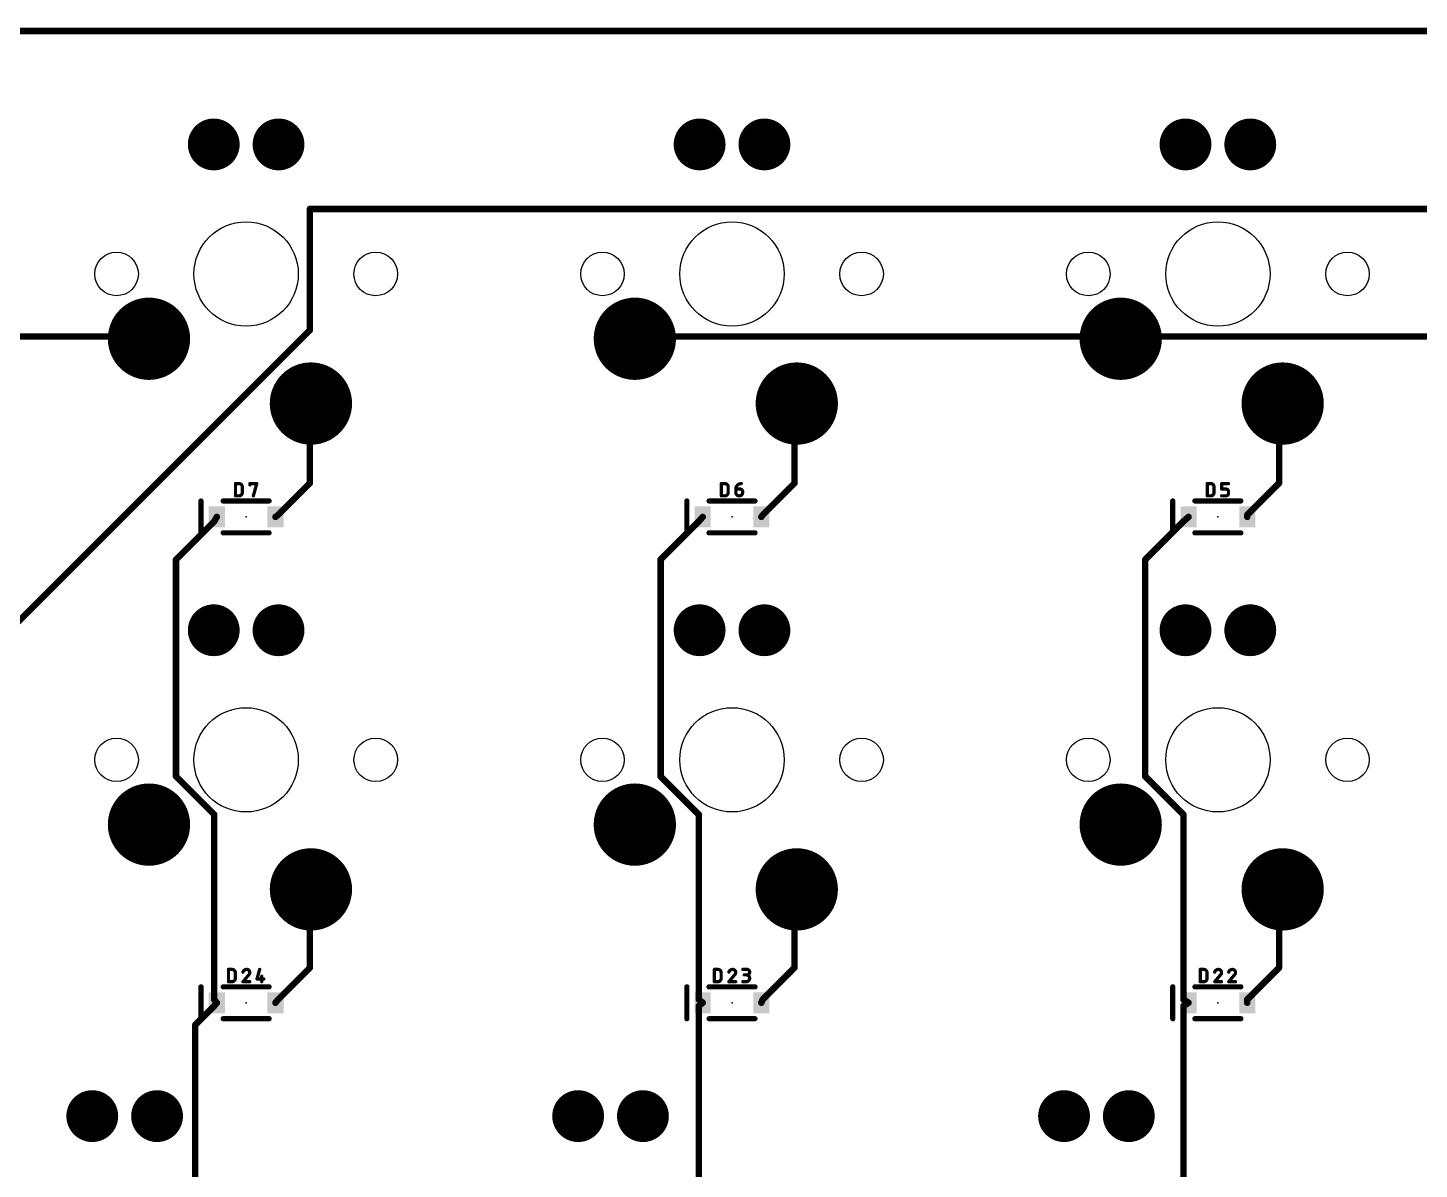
# Model space of a CAD drawing. Extents: x -10 to 314, y -10 to 86.
# Drawn here: x 181.9 to 236.5, y 41.1 to 85.9 of the extents above; entities that cross this region are included whole.
import ezdxf

# ---------------------------------------------------------------- set-up
doc = ezdxf.new("R2010")
doc.units = 0
for name, color, linetype in [('1', 12, 'CONTINUOUS'), ('17', 110, 'CONTINUOUS'), ('20', 31, 'CONTINUOUS'), ('21', 253, 'CONTINUOUS'), ('23', 53, 'CONTINUOUS'), ('25', 253, 'CONTINUOUS')]:
    doc.layers.add(name, color=color, linetype=linetype)

# ---------------------------------------------------------------- blocks, each defined once
blk = doc.blocks.new('RECT')
blk.add_solid([(-0.5, -0.5), (0.5, -0.5), (-0.5, 0.5), (0.5, 0.5)])
blk = doc.blocks.new('ROUNDP')
at = {"const_width": 0.5}
blk.add_lwpolyline([(0, -0.25, 1), (0, 0.25, 1), (0, -0.25)], format="xyb", dxfattribs=at)

msp = doc.modelspace()

# ---------------------------------------------------------------- linework, layer by layer
at = {"layer": '1', "const_width": 0.254}
for points in [[(-4.7625, 85.725), (309.5625, 85.725)], [(193, 78.75), (252.25, 78.75)], [(193, 74), (193, 78.75)], [(186.5, 73.75), (167.75, 73.75)], [(177.75, 58.75), (193, 74)], [(186.5, 73.75), (186.69, 73.66)], [(205.75, 73.75), (205.74, 73.66)], [(205.75, 73.75), (224.75, 73.75)], [(224.75, 73.75), (224.79, 73.66)], [(225, 73.75), (224.79, 73.66)], [(243.75, 73.75), (225, 73.75)], [(193, 71), (193.04, 71.12)], [(193, 71), (193, 68)], [(212, 71), (212.09, 71.12)], [(212, 71), (212, 68)], [(231, 71), (231.14, 71.12)], [(231, 71), (231, 68)], [(193, 68), (191.75, 66.75)], [(212, 68), (210.75, 66.75)], [(231, 68), (229.75, 66.75)], [(187.75, 65), (189.25, 66.5)], [(189.25, 66.5), (189.35, 66.675)], [(191.75, 66.75), (191.65, 66.675)], [(206.75, 65), (208.25, 66.5)], [(208.25, 66.5), (208.4, 66.675)], [(210.75, 66.75), (210.7, 66.675)], [(225.75, 65), (227.25, 66.5)], [(227.25, 66.5), (227.45, 66.675)], [(229.75, 66.75), (229.75, 66.675)], [(187.75, 56.5), (187.75, 65)], [(206.75, 56.5), (206.75, 65)], [(225.75, 56.5), (225.75, 65)], [(189.25, 55), (187.75, 56.5)], [(208.25, 55), (206.75, 56.5)], [(227.25, 55), (225.75, 56.5)], [(189.25, 47.75), (189.25, 55)], [(208.25, 47.75), (208.25, 55)], [(227.25, 47.75), (227.25, 55)], [(193, 52), (193.04, 52.07)], [(193, 52), (193, 49)], [(212, 52), (212.09, 52.07)], [(212, 52), (212, 49)], [(231, 52), (231.14, 52.07)], [(231, 52), (231, 49)], [(193, 49), (191.75, 47.75)], [(212, 49), (210.75, 47.75)], [(231, 49), (229.75, 47.75)], [(188.5, 46.75), (189.25, 47.5)], [(189.25, 47.75), (189.35, 47.625)], [(189.25, 47.5), (189.35, 47.625)], [(191.75, 47.75), (191.65, 47.625)], [(208.25, 47.75), (208.4, 47.625)], [(208.25, 47.5), (208.4, 47.625)], [(208.25, 47.5), (208.25, 38)], [(210.75, 47.75), (210.7, 47.625)], [(227.25, 47.75), (227.45, 47.625)], [(227.25, 47.5), (227.45, 47.625)], [(227.25, 47.5), (227.25, 38)], [(229.75, 47.75), (229.75, 47.625)], [(188.5, 37.25), (188.5, 46.75)]]:
    msp.add_lwpolyline(points, dxfattribs=at)
at = {"layer": '1', "const_width": 0.127}
for points in [[(193, 78.8135, 1), (193, 78.6865)], [(193.0635, 78.75, 1), (192.9365, 78.75)], [(186.5272, 73.8074, 1), (186.4728, 73.6926)], [(186.5, 73.6865, 1), (186.5, 73.8135)], [(186.6628, 73.6026, 1), (186.7172, 73.7174)], [(192.9365, 74, 1), (193.0635, 74)], [(193.0449, 73.9551, 1), (192.9551, 74.0449)], [(205.6769, 73.667, 1), (205.8031, 73.653)], [(205.75, 73.8135, 1), (205.75, 73.6865)], [(205.8131, 73.743, 1), (205.6869, 73.757)], [(224.808, 73.7758, 1), (224.692, 73.7242)], [(224.765, 73.7184, 1), (224.815, 73.6016)], [(224.732, 73.6342, 1), (224.848, 73.6858)], [(224.75, 73.6865, 1), (224.75, 73.8135)], [(225, 73.8135, 1), (225, 73.6865)], [(225.025, 73.6916, 1), (224.975, 73.8084)], [(193.0635, 71, 1), (192.9365, 71)], [(192.9398, 71.0201, 1), (193.0602, 70.9799)], [(193.1002, 71.0999, 1), (192.9798, 71.1401)], [(212.0635, 71, 1), (211.9365, 71)], [(211.9492, 71.0381, 1), (212.0508, 70.9619)], [(212.1408, 71.0819, 1), (212.0392, 71.1581)], [(231.0635, 71, 1), (230.9365, 71)], [(230.9587, 71.0482, 1), (231.0413, 70.9518)], [(231.1813, 71.0718, 1), (231.0987, 71.1682)], [(192.9365, 68, 1), (193.0635, 68)], [(193.0449, 67.9551, 1), (192.9551, 68.0449)], [(211.9365, 68, 1), (212.0635, 68)], [(212.0449, 67.9551, 1), (211.9551, 68.0449)], [(230.9365, 68, 1), (231.0635, 68)], [(231.0449, 67.9551, 1), (230.9551, 68.0449)], [(189.1949, 66.5315, 1), (189.3051, 66.4685)], [(189.2949, 66.4551, 1), (189.2051, 66.5449)], [(189.4051, 66.6435, 1), (189.2949, 66.7065)], [(191.6119, 66.7258, 1), (191.6881, 66.6242)], [(191.7051, 66.7949, 1), (191.7949, 66.7051)], [(191.7881, 66.6992, 1), (191.7119, 66.8008)], [(208.2018, 66.5413, 1), (208.2982, 66.4587)], [(208.2949, 66.4551, 1), (208.2051, 66.5449)], [(208.4482, 66.6337, 1), (208.3518, 66.7163)], [(210.6472, 66.7102, 1), (210.7528, 66.6398)], [(210.7051, 66.7949, 1), (210.7949, 66.7051)], [(210.8028, 66.7148, 1), (210.6972, 66.7852)], [(227.2082, 66.5478, 1), (227.2918, 66.4522)], [(227.2949, 66.4551, 1), (227.2051, 66.5449)], [(227.4918, 66.6272, 1), (227.4082, 66.7228)], [(229.8135, 66.75, 1), (229.6865, 66.75)], [(229.7051, 66.7949, 1), (229.7949, 66.7051)], [(229.6865, 66.675, 1), (229.8135, 66.675)], [(187.8135, 65, 1), (187.6865, 65)], [(187.7051, 65.0449, 1), (187.7949, 64.9551)], [(206.8135, 65, 1), (206.6865, 65)], [(206.7051, 65.0449, 1), (206.7949, 64.9551)], [(225.8135, 65, 1), (225.6865, 65)], [(225.7051, 65.0449, 1), (225.7949, 64.9551)], [(187.7949, 56.5449, 1), (187.7051, 56.4551)], [(187.6865, 56.5, 1), (187.8135, 56.5)], [(206.7949, 56.5449, 1), (206.7051, 56.4551)], [(206.6865, 56.5, 1), (206.8135, 56.5)], [(225.7949, 56.5449, 1), (225.7051, 56.4551)], [(225.6865, 56.5, 1), (225.8135, 56.5)], [(189.3135, 55, 1), (189.1865, 55)], [(189.2051, 54.9551, 1), (189.2949, 55.0449)], [(208.3135, 55, 1), (208.1865, 55)], [(208.2051, 54.9551, 1), (208.2949, 55.0449)], [(227.3135, 55, 1), (227.1865, 55)], [(227.2051, 54.9551, 1), (227.2949, 55.0449)], [(193.0635, 52, 1), (192.9365, 52)], [(192.9449, 52.0315, 1), (193.0551, 51.9685)], [(193.0951, 52.0385, 1), (192.9849, 52.1015)], [(212.0635, 52, 1), (211.9365, 52)], [(211.961, 52.0501, 1), (212.039, 51.9499)], [(212.129, 52.0199, 1), (212.051, 52.1201)], [(231.0635, 52, 1), (230.9365, 52)], [(230.9716, 52.0568, 1), (231.0284, 51.9432)], [(231.1684, 52.0132, 1), (231.1116, 52.1268)], [(193.0449, 48.9551, 1), (192.9551, 49.0449)], [(212.0449, 48.9551, 1), (211.9551, 49.0449)], [(231.0449, 48.9551, 1), (230.9551, 49.0449)], [(192.9365, 49, 1), (193.0635, 49)], [(211.9365, 49, 1), (212.0635, 49)], [(230.9365, 49, 1), (231.0635, 49)], [(189.2996, 47.7897, 1), (189.2004, 47.7103)], [(189.1865, 47.75, 1), (189.3135, 47.75)], [(189.2004, 47.5397, 1), (189.2996, 47.4603)], [(189.2949, 47.4551, 1), (189.2051, 47.5449)], [(189.3996, 47.5853, 1), (189.3004, 47.6647)], [(189.3004, 47.5853, 1), (189.3996, 47.6647)], [(191.6004, 47.6647, 1), (191.6996, 47.5853)], [(191.7051, 47.7949, 1), (191.7949, 47.7051)], [(191.7996, 47.7103, 1), (191.7004, 47.7897)], [(208.2907, 47.7988, 1), (208.2093, 47.7012)], [(208.1865, 47.75, 1), (208.3135, 47.75)], [(208.3135, 47.5, 1), (208.1865, 47.5)], [(208.2093, 47.5488, 1), (208.2907, 47.4512)], [(208.4407, 47.5762, 1), (208.3593, 47.6738)], [(208.3593, 47.5762, 1), (208.4407, 47.6738)], [(210.641, 47.6486, 1), (210.759, 47.6014)], [(210.7051, 47.7949, 1), (210.7949, 47.7051)], [(210.809, 47.7264, 1), (210.691, 47.7736)], [(227.2837, 47.8038, 1), (227.2163, 47.6962)], [(227.1865, 47.75, 1), (227.3135, 47.75)], [(227.3135, 47.5, 1), (227.1865, 47.5)], [(227.2163, 47.5538, 1), (227.2837, 47.4462)], [(227.4837, 47.5712, 1), (227.4163, 47.6788)], [(227.4163, 47.5712, 1), (227.4837, 47.6788)], [(229.8135, 47.75, 1), (229.6865, 47.75)], [(229.7051, 47.7949, 1), (229.7949, 47.7051)], [(229.6865, 47.625, 1), (229.8135, 47.625)], [(188.5635, 46.75, 1), (188.4365, 46.75)], [(188.4551, 46.7949, 1), (188.5449, 46.7051)]]:
    msp.add_lwpolyline(points, format="xyb", dxfattribs=at)
at = {"layer": '20', "const_width": 0.1524}
msp.add_lwpolyline([(309.5625, 85.725), (-4.7625, 85.725)], dxfattribs=at)
at = {"layer": '20'}
for centre, radius in [((190.5, 76.2), 2.0447), ((209.55, 76.2), 2.0447), ((228.6, 76.2), 2.0447), ((185.42, 76.2), 0.8534), ((195.58, 76.2), 0.8534), ((204.47, 76.2), 0.8534), ((214.63, 76.2), 0.8534), ((223.52, 76.2), 0.8534), ((233.68, 76.2), 0.8534), ((190.5, 57.15), 2.0447), ((209.55, 57.15), 2.0447), ((228.6, 57.15), 2.0447), ((185.42, 57.15), 0.8534), ((195.58, 57.15), 0.8534), ((204.47, 57.15), 0.8534), ((214.63, 57.15), 0.8534), ((223.52, 57.15), 0.8534), ((233.68, 57.15), 0.8534)]:
    msp.add_circle(centre, radius, dxfattribs=at)
at = {"layer": '21', "const_width": 0.2032}
for points in [[(188.73, 67.3), (188.73, 66.05)], [(189.6, 67.3), (191.4, 67.3)], [(207.78, 67.3), (207.78, 66.05)], [(208.65, 67.3), (210.45, 67.3)], [(226.83, 67.3), (226.83, 66.05)], [(227.7, 67.3), (229.5, 67.3)], [(189.6, 66.05), (191.4, 66.05)], [(208.65, 66.05), (210.45, 66.05)], [(227.7, 66.05), (229.5, 66.05)], [(188.73, 48.25), (188.73, 47)], [(189.6, 48.25), (191.4, 48.25)], [(207.78, 48.25), (207.78, 47)], [(208.65, 48.25), (210.45, 48.25)], [(226.83, 48.25), (226.83, 47)], [(227.7, 48.25), (229.5, 48.25)], [(189.6, 47), (191.4, 47)], [(208.65, 47), (210.45, 47)], [(227.7, 47), (229.5, 47)]]:
    msp.add_lwpolyline(points, dxfattribs=at)
at = {"layer": '21', "const_width": 0.1016}
for points in [[(188.7808, 67.3, 1), (188.6792, 67.3)], [(189.6, 67.3508, 1), (189.6, 67.2492)], [(191.4, 67.2492, 1), (191.4, 67.3508)], [(207.8308, 67.3, 1), (207.7292, 67.3)], [(208.65, 67.3508, 1), (208.65, 67.2492)], [(210.45, 67.2492, 1), (210.45, 67.3508)], [(226.8808, 67.3, 1), (226.7792, 67.3)], [(227.7, 67.3508, 1), (227.7, 67.2492)], [(229.5, 67.2492, 1), (229.5, 67.3508)], [(188.6792, 66.05, 1), (188.7808, 66.05)], [(189.6, 66.1008, 1), (189.6, 65.9992)], [(191.4, 65.9992, 1), (191.4, 66.1008)], [(207.7292, 66.05, 1), (207.8308, 66.05)], [(208.65, 66.1008, 1), (208.65, 65.9992)], [(210.45, 65.9992, 1), (210.45, 66.1008)], [(226.7792, 66.05, 1), (226.8808, 66.05)], [(227.7, 66.1008, 1), (227.7, 65.9992)], [(229.5, 65.9992, 1), (229.5, 66.1008)], [(188.7808, 48.25, 1), (188.6792, 48.25)], [(189.6, 48.3008, 1), (189.6, 48.1992)], [(191.4, 48.1992, 1), (191.4, 48.3008)], [(207.8308, 48.25, 1), (207.7292, 48.25)], [(208.65, 48.3008, 1), (208.65, 48.1992)], [(210.45, 48.1992, 1), (210.45, 48.3008)], [(226.8808, 48.25, 1), (226.7792, 48.25)], [(227.7, 48.3008, 1), (227.7, 48.1992)], [(229.5, 48.1992, 1), (229.5, 48.3008)], [(188.6792, 47, 1), (188.7808, 47)], [(189.6, 47.0508, 1), (189.6, 46.9492)], [(191.4, 46.9492, 1), (191.4, 47.0508)], [(207.7292, 47, 1), (207.8308, 47)], [(208.65, 47.0508, 1), (208.65, 46.9492)], [(210.45, 46.9492, 1), (210.45, 47.0508)], [(226.7792, 47, 1), (226.8808, 47)], [(227.7, 47.0508, 1), (227.7, 46.9492)], [(229.5, 46.9492, 1), (229.5, 47.0508)]]:
    msp.add_lwpolyline(points, format="xyb", dxfattribs=at)
at = {"layer": '23'}
for p in [(190.5, 66.675), (209.55, 66.675), (228.6, 66.675), (190.5, 47.625), (209.55, 47.625), (228.6, 47.625)]:
    msp.add_point(p, dxfattribs=at)
at = {"layer": '25', "const_width": 0.127}
for points in [[(190.0825, 67.5005), (190.0825, 67.9831)], [(190.0825, 67.9831), (190.2165, 67.9831)], [(190.3506, 67.849), (190.3506, 67.6346)], [(190.6494, 67.9295), (190.6494, 67.9831)], [(190.6494, 67.9831), (190.9175, 67.9831)], [(190.9175, 67.9831), (190.7835, 67.5005)], [(209.1325, 67.5005), (209.1325, 67.9831)], [(209.1325, 67.9831), (209.2665, 67.9831)], [(209.4006, 67.849), (209.4006, 67.6346)], [(209.6994, 67.7686), (209.8603, 67.7686)], [(209.6994, 67.6346), (209.6994, 67.7686)], [(209.9675, 67.6614), (209.9675, 67.6346)], [(228.1825, 67.5005), (228.1825, 67.9831)], [(228.1825, 67.9831), (228.3165, 67.9831)], [(228.4506, 67.849), (228.4506, 67.6346)], [(228.7494, 67.7686), (228.7494, 67.9831)], [(228.7494, 67.9831), (229.0175, 67.9831)], [(228.9103, 67.7686), (228.7494, 67.7686)], [(229.0175, 67.6077), (229.0175, 67.6614)], [(190.2165, 67.5005), (190.0825, 67.5005)], [(209.2665, 67.5005), (209.1325, 67.5005)], [(228.3165, 67.5005), (228.1825, 67.5005)], [(228.7494, 67.5005), (228.9103, 67.5005)], [(189.8082, 48.4505), (189.8082, 48.9331)], [(189.8082, 48.9331), (189.9422, 48.9331)], [(190.0763, 48.799), (190.0763, 48.5846)], [(190.603, 48.7186), (190.3751, 48.4505)], [(191.031, 48.9331), (190.9237, 48.5577)], [(190.9237, 48.5577), (191.1918, 48.5577)], [(191.1114, 48.665), (191.1114, 48.4505)], [(208.8582, 48.4505), (208.8582, 48.9331)], [(208.8582, 48.9331), (208.9922, 48.9331)], [(209.1263, 48.799), (209.1263, 48.5846)], [(209.653, 48.7186), (209.4251, 48.4505)], [(209.9737, 48.9331), (210.1346, 48.9331)], [(210.1346, 48.7186), (210.0273, 48.7186)], [(227.9082, 48.4505), (227.9082, 48.9331)], [(227.9082, 48.9331), (228.0422, 48.9331)], [(228.1763, 48.799), (228.1763, 48.5846)], [(228.703, 48.7186), (228.4751, 48.4505)], [(229.2516, 48.7186), (229.0237, 48.4505)], [(189.9422, 48.4505), (189.8082, 48.4505)], [(190.3751, 48.4505), (190.6432, 48.4505)], [(208.9922, 48.4505), (208.8582, 48.4505)], [(209.4251, 48.4505), (209.6932, 48.4505)], [(209.9737, 48.4505), (210.1078, 48.4505)], [(228.0422, 48.4505), (227.9082, 48.4505)], [(228.4751, 48.4505), (228.7432, 48.4505)], [(229.0237, 48.4505), (229.2918, 48.4505)]]:
    msp.add_lwpolyline(points, dxfattribs=at)
at = {"layer": '25'}
for points, const_width in [([(190.1142, 67.9831, 1), (190.0507, 67.9831)], 0.0635), ([(190.0825, 68.0149, 1), (190.0825, 67.9514)], 0.0635), ([(190.3506, 67.849, 0.4142), (190.2165, 67.9831)], 0.127), ([(190.2165, 68.0149, 1), (190.2165, 67.9514)], 0.0635), ([(190.2165, 67.5005, 0.4142), (190.3506, 67.6346)], 0.127), ([(190.2165, 67.9514, 1), (190.2165, 68.0149)], 0.0635), ([(190.3823, 67.849, 1), (190.3188, 67.849)], 0.0635), ([(190.3188, 67.849, 1), (190.3823, 67.849)], 0.0635), ([(190.3823, 67.6346, 1), (190.3188, 67.6346)], 0.0635), ([(190.3188, 67.6346, 1), (190.3823, 67.6346)], 0.0635), ([(190.6494, 68.0149, 1), (190.6494, 67.9514)], 0.0635), ([(190.6812, 67.9831, 1), (190.6177, 67.9831)], 0.0635), ([(190.6177, 67.9295, 1), (190.6812, 67.9295)], 0.0635), ([(190.9481, 67.9746, 1), (190.8869, 67.9916)], 0.0635), ([(190.9175, 67.9514, 1), (190.9175, 68.0149)], 0.0635), ([(209.1642, 67.9831, 1), (209.1007, 67.9831)], 0.0635), ([(209.1325, 68.0149, 1), (209.1325, 67.9514)], 0.0635), ([(209.4006, 67.849, 0.4142), (209.2665, 67.9831)], 0.127), ([(209.2665, 68.0149, 1), (209.2665, 67.9514)], 0.0635), ([(209.2665, 67.5005, 0.4142), (209.4006, 67.6346)], 0.127), ([(209.2665, 67.9514, 1), (209.2665, 68.0149)], 0.0635), ([(209.4323, 67.849, 1), (209.3688, 67.849)], 0.0635), ([(209.3688, 67.849, 1), (209.4323, 67.849)], 0.0635), ([(209.4323, 67.6346, 1), (209.3688, 67.6346)], 0.0635), ([(209.3688, 67.6346, 1), (209.4323, 67.6346)], 0.0635), ([(209.9139, 67.9831, 0.4142), (209.6994, 67.7686)], 0.127), ([(209.6994, 67.8004, 1), (209.6994, 67.7369)], 0.0635), ([(209.6994, 67.6346, 1), (209.9675, 67.6346)], 0.127), ([(209.7312, 67.7686, 1), (209.6677, 67.7686)], 0.0635), ([(209.6677, 67.7686, 1), (209.7312, 67.7686)], 0.0635), ([(209.7312, 67.6346, 1), (209.6677, 67.6346)], 0.0635), ([(209.6677, 67.6346, 1), (209.7312, 67.6346)], 0.0635), ([(209.9675, 67.6614, 0.4142), (209.8603, 67.7686)], 0.127), ([(209.8603, 67.8004, 1), (209.8603, 67.7369)], 0.0635), ([(209.8603, 67.7369, 1), (209.8603, 67.8004)], 0.0635), ([(209.9139, 67.9514, 1), (209.9139, 68.0148)], 0.0635), ([(209.9993, 67.6614, 1), (209.9358, 67.6614)], 0.0635), ([(209.9993, 67.6346, 1), (209.9358, 67.6346)], 0.0635), ([(209.9358, 67.6614, 1), (209.9993, 67.6614)], 0.0635), ([(209.9358, 67.6346, 1), (209.9993, 67.6346)], 0.0635), ([(228.2142, 67.9831, 1), (228.1507, 67.9831)], 0.0635), ([(228.1825, 68.0149, 1), (228.1825, 67.9514)], 0.0635), ([(228.4506, 67.849, 0.4142), (228.3165, 67.9831)], 0.127), ([(228.3165, 68.0149, 1), (228.3165, 67.9514)], 0.0635), ([(228.3165, 67.5005, 0.4142), (228.4506, 67.6346)], 0.127), ([(228.3165, 67.9514, 1), (228.3165, 68.0149)], 0.0635), ([(228.4823, 67.849, 1), (228.4188, 67.849)], 0.0635), ([(228.4188, 67.849, 1), (228.4823, 67.849)], 0.0635), ([(228.4823, 67.6346, 1), (228.4188, 67.6346)], 0.0635), ([(228.4188, 67.6346, 1), (228.4823, 67.6346)], 0.0635), ([(228.7494, 68.0149, 1), (228.7494, 67.9514)], 0.0635), ([(228.7494, 67.8004, 1), (228.7494, 67.7369)], 0.0635), ([(228.7812, 67.9831, 1), (228.7177, 67.9831)], 0.0635), ([(228.7177, 67.7686, 1), (228.7812, 67.7686)], 0.0635), ([(229.0175, 67.6614, 0.4142), (228.9103, 67.7686)], 0.127), ([(228.9103, 67.8004, 1), (228.9103, 67.7369)], 0.0635), ([(228.9103, 67.5005, 0.4142), (229.0175, 67.6077)], 0.127), ([(228.9103, 67.7369, 1), (228.9103, 67.8004)], 0.0635), ([(229.0493, 67.6614, 1), (228.9858, 67.6614)], 0.0635), ([(228.9858, 67.6614, 1), (229.0493, 67.6614)], 0.0635), ([(229.0493, 67.6077, 1), (228.9858, 67.6077)], 0.0635), ([(229.0175, 67.9514, 1), (229.0175, 68.0149)], 0.0635), ([(190.0825, 67.5323, 1), (190.0825, 67.4688)], 0.0635), ([(190.0507, 67.5005, 1), (190.1142, 67.5005)], 0.0635), ([(190.2165, 67.5322, 1), (190.2165, 67.4688)], 0.0635), ([(190.2165, 67.4688, 1), (190.2165, 67.5323)], 0.0635), ([(190.7529, 67.509, 1), (190.8141, 67.492)], 0.0635), ([(209.1325, 67.5323, 1), (209.1325, 67.4688)], 0.0635), ([(209.1007, 67.5005, 1), (209.1642, 67.5005)], 0.0635), ([(209.2665, 67.5322, 1), (209.2665, 67.4688)], 0.0635), ([(209.2665, 67.4688, 1), (209.2665, 67.5323)], 0.0635), ([(228.1825, 67.5323, 1), (228.1825, 67.4688)], 0.0635), ([(228.1507, 67.5005, 1), (228.2142, 67.5005)], 0.0635), ([(228.3165, 67.5322, 1), (228.3165, 67.4688)], 0.0635), ([(228.3165, 67.4688, 1), (228.3165, 67.5323)], 0.0635), ([(228.7494, 67.5323, 1), (228.7494, 67.4688)], 0.0635), ([(228.9103, 67.5323, 1), (228.9103, 67.4688)], 0.0635), ([(228.9103, 67.4688, 1), (228.9103, 67.5323)], 0.0635), ([(228.9858, 67.6077, 1), (229.0493, 67.6077)], 0.0635), ([(189.8082, 48.9649, 1), (189.8082, 48.9014)], 0.0635), ([(189.8399, 48.9331, 1), (189.7764, 48.9331)], 0.0635), ([(189.9422, 48.9649, 1), (189.9422, 48.9014)], 0.0635), ([(190.0763, 48.799, 0.4142), (189.9422, 48.9331)], 0.127), ([(189.9422, 48.4505, 0.4142), (190.0763, 48.5846)], 0.127), ([(189.9422, 48.9014, 1), (189.9422, 48.9649)], 0.0635), ([(190.108, 48.799, 1), (190.0445, 48.799)], 0.0635), ([(190.0445, 48.799, 1), (190.108, 48.799)], 0.0635), ([(190.108, 48.5846, 1), (190.0445, 48.5846)], 0.0635), ([(190.0445, 48.5846, 1), (190.108, 48.5846)], 0.0635), ([(190.5225, 48.9331, 0.3252), (190.3751, 48.8259)], 0.127), ([(190.3449, 48.8356, 1), (190.4053, 48.8161)], 0.0635), ([(190.6432, 48.8124, 0.4142), (190.5225, 48.9331)], 0.127), ([(190.5225, 48.9648, 1), (190.5225, 48.9013)], 0.0635), ([(190.5226, 48.9014, 1), (190.5225, 48.9648)], 0.0635), ([(190.603, 48.7186, 0.2053), (190.6432, 48.8124)], 0.127), ([(190.5811, 48.7416, 1), (190.6249, 48.6956)], 0.0635), ([(190.6272, 48.698, 1), (190.5788, 48.7392)], 0.0635), ([(190.6749, 48.8124, 1), (190.6115, 48.8124)], 0.0635), ([(190.6115, 48.8124, 1), (190.6749, 48.8124)], 0.0635), ([(190.9237, 48.5895, 1), (190.9237, 48.526)], 0.0635), ([(190.8932, 48.5665, 1), (190.9543, 48.549)], 0.0635), ([(191.0615, 48.9244, 1), (191.0004, 48.9418)], 0.0635), ([(191.1431, 48.665, 1), (191.0797, 48.665)], 0.0635), ([(191.1918, 48.526, 1), (191.1918, 48.5895)], 0.0635), ([(208.8582, 48.9649, 1), (208.8582, 48.9014)], 0.0635), ([(208.8899, 48.9331, 1), (208.8264, 48.9331)], 0.0635), ([(208.9922, 48.9649, 1), (208.9922, 48.9014)], 0.0635), ([(209.1263, 48.799, 0.4142), (208.9922, 48.9331)], 0.127), ([(208.9922, 48.4505, 0.4142), (209.1263, 48.5846)], 0.127), ([(208.9922, 48.9014, 1), (208.9922, 48.9649)], 0.0635), ([(209.158, 48.799, 1), (209.0945, 48.799)], 0.0635), ([(209.0945, 48.799, 1), (209.158, 48.799)], 0.0635), ([(209.158, 48.5846, 1), (209.0945, 48.5846)], 0.0635), ([(209.0945, 48.5846, 1), (209.158, 48.5846)], 0.0635), ([(209.5726, 48.9331, 0.3252), (209.4251, 48.8259)], 0.127), ([(209.3949, 48.8356, 1), (209.4553, 48.8161)], 0.0635), ([(209.6932, 48.8124, 0.4142), (209.5726, 48.9331)], 0.127), ([(209.5726, 48.9648, 1), (209.5726, 48.9013)], 0.0635), ([(209.5726, 48.9014, 1), (209.5725, 48.9648)], 0.0635), ([(209.653, 48.7186, 0.2053), (209.6932, 48.8124)], 0.127), ([(209.6311, 48.7416, 1), (209.6749, 48.6956)], 0.0635), ([(209.6772, 48.698, 1), (209.6288, 48.7392)], 0.0635), ([(209.7249, 48.8124, 1), (209.6615, 48.8124)], 0.0635), ([(209.6615, 48.8124, 1), (209.725, 48.8124)], 0.0635), ([(209.9737, 48.9649, 1), (209.9737, 48.9014)], 0.0635), ([(210.0273, 48.7504, 1), (210.0273, 48.6869)], 0.0635), ([(210.1078, 48.7504, 1), (210.1078, 48.6869)], 0.0635), ([(210.1078, 48.4505, 1), (210.1078, 48.7186)], 0.127), ([(210.1346, 48.9649, 1), (210.1346, 48.9014)], 0.0635), ([(210.1346, 48.7186, 1), (210.1346, 48.9331)], 0.127), ([(210.1346, 48.7504, 1), (210.1346, 48.6869)], 0.0635), ([(210.1346, 48.9014, 1), (210.1346, 48.9649)], 0.0635), ([(210.1346, 48.6869, 1), (210.1346, 48.7504)], 0.0635), ([(227.9082, 48.9649, 1), (227.9082, 48.9014)], 0.0635), ([(227.9399, 48.9331, 1), (227.8764, 48.9331)], 0.0635), ([(228.0422, 48.9649, 1), (228.0422, 48.9014)], 0.0635), ([(228.1763, 48.799, 0.4142), (228.0422, 48.9331)], 0.127), ([(228.0422, 48.4505, 0.4142), (228.1763, 48.5846)], 0.127), ([(228.0422, 48.9014, 1), (228.0422, 48.9649)], 0.0635), ([(228.208, 48.799, 1), (228.1445, 48.799)], 0.0635), ([(228.1445, 48.799, 1), (228.208, 48.799)], 0.0635), ([(228.208, 48.5846, 1), (228.1445, 48.5846)], 0.0635), ([(228.1445, 48.5846, 1), (228.208, 48.5846)], 0.0635), ([(228.6226, 48.9331, 0.3252), (228.4751, 48.8259)], 0.127), ([(228.4449, 48.8356, 1), (228.5053, 48.8161)], 0.0635), ([(228.7432, 48.8124, 0.4142), (228.6226, 48.9331)], 0.127), ([(228.6226, 48.9648, 1), (228.6226, 48.9013)], 0.0635), ([(228.6226, 48.9014, 1), (228.6225, 48.9648)], 0.0635), ([(228.703, 48.7186, 0.2053), (228.7432, 48.8124)], 0.127), ([(228.6811, 48.7416, 1), (228.7249, 48.6956)], 0.0635), ([(228.7272, 48.698, 1), (228.6788, 48.7392)], 0.0635), ([(228.7749, 48.8124, 1), (228.7115, 48.8124)], 0.0635), ([(228.7115, 48.8124, 1), (228.7749, 48.8124)], 0.0635), ([(229.1712, 48.9331, 0.3252), (229.0237, 48.8259)], 0.127), ([(228.9935, 48.8356, 1), (229.0539, 48.8161)], 0.0635), ([(229.2918, 48.8124, 0.4142), (229.1712, 48.9331)], 0.127), ([(229.1712, 48.9648, 1), (229.1712, 48.9013)], 0.0635), ([(229.1712, 48.9014, 1), (229.1712, 48.9648)], 0.0635), ([(229.2516, 48.7186, 0.2053), (229.2918, 48.8124)], 0.127), ([(229.2297, 48.7416, 1), (229.2735, 48.6956)], 0.0635), ([(229.2758, 48.698, 1), (229.2274, 48.7392)], 0.0635), ([(229.3236, 48.8124, 1), (229.2601, 48.8124)], 0.0635), ([(229.2601, 48.8124, 1), (229.3236, 48.8124)], 0.0635), ([(189.8082, 48.4823, 1), (189.8082, 48.4188)], 0.0635), ([(189.7764, 48.4505, 1), (189.8399, 48.4505)], 0.0635), ([(189.9422, 48.4822, 1), (189.9422, 48.4188)], 0.0635), ([(189.9422, 48.4188, 1), (189.9422, 48.4823)], 0.0635), ([(190.3751, 48.4823, 1), (190.3751, 48.4188)], 0.0635), ([(190.3509, 48.4711, 1), (190.3993, 48.4299)], 0.0635), ([(190.6432, 48.4188, 1), (190.6432, 48.4823)], 0.0635), ([(191.0797, 48.4505, 1), (191.1431, 48.4505)], 0.0635), ([(208.8582, 48.4823, 1), (208.8582, 48.4188)], 0.0635), ([(208.8264, 48.4505, 1), (208.8899, 48.4505)], 0.0635), ([(208.9922, 48.4822, 1), (208.9922, 48.4188)], 0.0635), ([(208.9922, 48.4188, 1), (208.9922, 48.4823)], 0.0635), ([(209.4251, 48.4823, 1), (209.4251, 48.4188)], 0.0635), ([(209.4009, 48.4711, 1), (209.4493, 48.4299)], 0.0635), ([(209.6932, 48.4188, 1), (209.6932, 48.4823)], 0.0635), ([(209.9737, 48.4823, 1), (209.9737, 48.4188)], 0.0635), ([(210.1078, 48.4823, 1), (210.1078, 48.4188)], 0.0635), ([(210.1078, 48.4188, 1), (210.1078, 48.4823)], 0.0635), ([(227.9082, 48.4823, 1), (227.9082, 48.4188)], 0.0635), ([(227.8764, 48.4505, 1), (227.9399, 48.4505)], 0.0635), ([(228.0422, 48.4822, 1), (228.0422, 48.4188)], 0.0635), ([(228.0422, 48.4188, 1), (228.0422, 48.4823)], 0.0635), ([(228.4751, 48.4823, 1), (228.4751, 48.4188)], 0.0635), ([(228.4509, 48.4711, 1), (228.4993, 48.4299)], 0.0635), ([(228.7432, 48.4188, 1), (228.7432, 48.4823)], 0.0635), ([(229.0237, 48.4823, 1), (229.0237, 48.4188)], 0.0635), ([(228.9995, 48.4711, 1), (229.0479, 48.4299)], 0.0635), ([(229.2918, 48.4188, 1), (229.2918, 48.4823)], 0.0635)]:
    msp.add_lwpolyline(points, format="xyb", dxfattribs=dict(at, const_width=const_width))

# ---------------------------------------------------------------- block references
at = {"layer": '1', "xscale": 0.63, "yscale": 0.83}
for p in [(189.35, 66.675), (191.65, 66.675), (208.4, 66.675), (210.7, 66.675), (227.45, 66.675), (229.75, 66.675), (189.35, 47.625), (191.65, 47.625), (208.4, 47.625), (210.7, 47.625), (227.45, 47.625), (229.75, 47.625)]:
    msp.add_blockref('RECT', p, dxfattribs=at)
at = {"layer": '17'}
for p, xscale, yscale in [((189.23, 81.28), 2.032, 2.032), ((191.77, 81.28), 2.032, 2.032), ((208.28, 81.28), 2.032, 2.032), ((210.82, 81.28), 2.032, 2.032), ((227.33, 81.28), 2.032, 2.032), ((229.87, 81.28), 2.032, 2.032), ((186.69, 73.66), 3.2258, 3.2258), ((205.74, 73.66), 3.2258, 3.2258), ((224.79, 73.66), 3.2258, 3.2258), ((193.04, 71.12), 3.2258, 3.2258), ((212.09, 71.12), 3.2258, 3.2258), ((231.14, 71.12), 3.2258, 3.2258), ((189.23, 62.23), 2.032, 2.032), ((191.77, 62.23), 2.032, 2.032), ((208.28, 62.23), 2.032, 2.032), ((210.82, 62.23), 2.032, 2.032), ((227.33, 62.23), 2.032, 2.032), ((229.87, 62.23), 2.032, 2.032), ((186.69, 54.61), 3.2258, 3.2258), ((205.74, 54.61), 3.2258, 3.2258), ((224.79, 54.61), 3.2258, 3.2258), ((193.04, 52.07), 3.2258, 3.2258), ((212.09, 52.07), 3.2258, 3.2258), ((231.14, 52.07), 3.2258, 3.2258), ((184.4675, 43.18), 2.032, 2.032), ((187.0075, 43.18), 2.032, 2.032), ((203.5175, 43.18), 2.032, 2.032), ((206.0575, 43.18), 2.032, 2.032), ((222.5675, 43.18), 2.032, 2.032), ((225.1075, 43.18), 2.032, 2.032)]:
    msp.add_blockref('ROUNDP', p, dxfattribs=dict(at, xscale=xscale, yscale=yscale))

doc.saveas('drawing.dxf')
